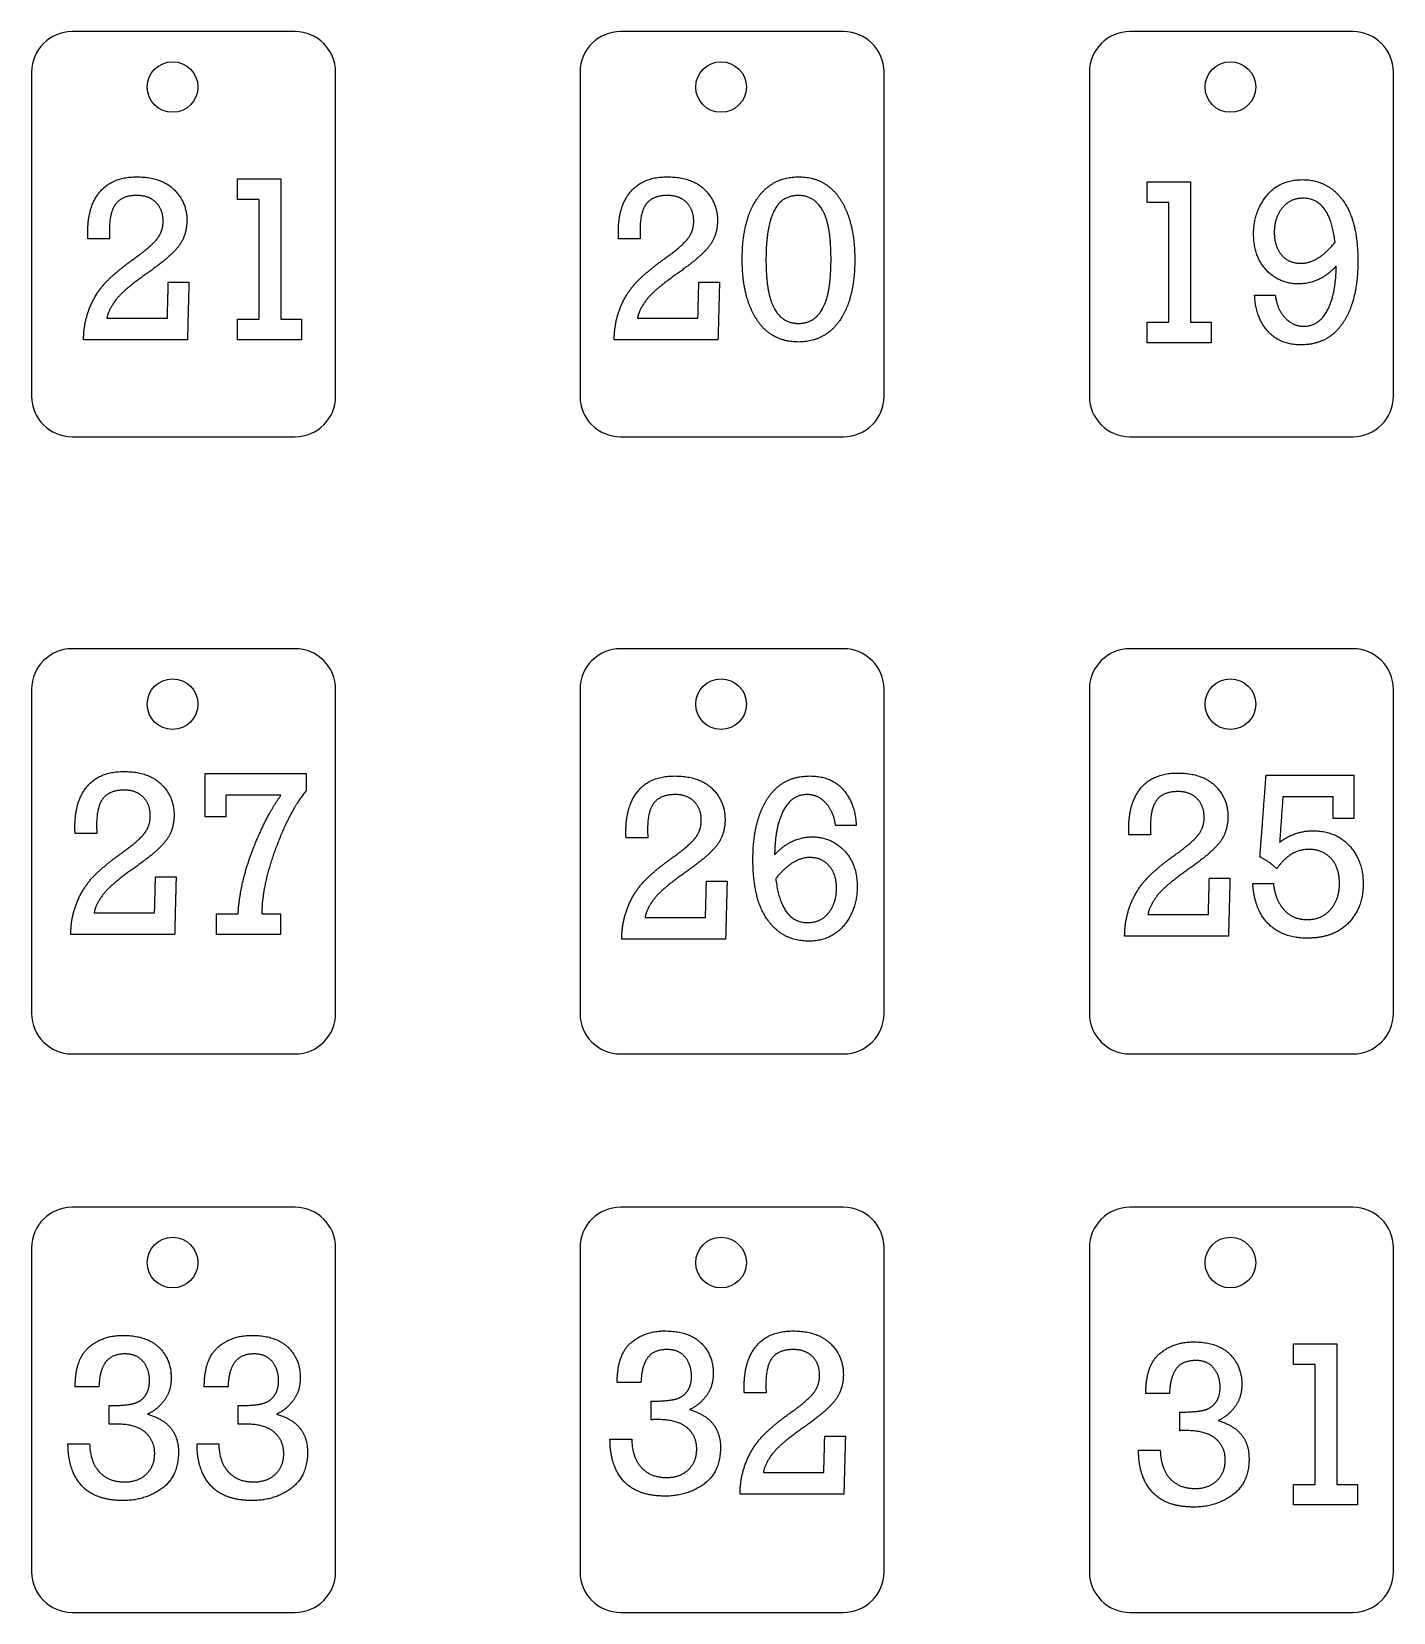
# Model space of a CAD drawing. Header units: inches. Extents: x 0 to 16, y -9.5 to 8.
# Drawn here: x 4.023 to 7.383, y -0.162 to 3.74 of the extents above; entities that cross this region are included whole.
import ezdxf

# ---------------------------------------------------------------- set-up
doc = ezdxf.new("R2010")
doc.units = ezdxf.units.IN
doc.header["$MEASUREMENT"] = 0
doc.layers.add('Default', color=18, linetype='Continuous', true_color=0x000000)

msp = doc.modelspace()

# ---------------------------------------------------------------- linework, layer by layer
at = {"layer": 'Default'}
for points in [[(4.6725, 3.7398), (4.1225, 3.7398)], [(6.0258, 3.7398), (5.4758, 3.7398)], [(7.2826, 3.7398), (6.7326, 3.7398)], [(4.0225, 3.6398), (4.0225, 2.8398)], [(4.7725, 2.8398), (4.7725, 3.6398)], [(5.3758, 3.6398), (5.3758, 2.8398)], [(6.1258, 2.8398), (6.1258, 3.6398)], [(6.6326, 3.6398), (6.6326, 2.8398)], [(7.3826, 2.8398), (7.3826, 3.6398)], [(4.1225, 2.7398), (4.6725, 2.7398)], [(5.4758, 2.7398), (6.0258, 2.7398)], [(6.7326, 2.7398), (7.2826, 2.7398)], [(4.6725, 2.2165), (4.1225, 2.2165)], [(6.0258, 2.2165), (5.4758, 2.2165)], [(7.2826, 2.2165), (6.7326, 2.2165)], [(4.0225, 2.1165), (4.0225, 1.3165)], [(4.7725, 1.3165), (4.7725, 2.1165)], [(5.3758, 2.1165), (5.3758, 1.3165)], [(6.1258, 1.3165), (6.1258, 2.1165)], [(6.6326, 2.1165), (6.6326, 1.3165)], [(7.3826, 1.3165), (7.3826, 2.1165)], [(4.1225, 1.2165), (4.6725, 1.2165)], [(5.4758, 1.2165), (6.0258, 1.2165)], [(6.7326, 1.2165), (7.2826, 1.2165)], [(4.6725, 0.838), (4.1225, 0.838)], [(6.0258, 0.838), (5.4758, 0.838)], [(7.2826, 0.838), (6.7326, 0.838)], [(4.0225, 0.738), (4.0225, -0.062)], [(4.7725, -0.062), (4.7725, 0.738)], [(5.3758, 0.738), (5.3758, -0.062)], [(6.1258, -0.062), (6.1258, 0.738)], [(6.6326, 0.738), (6.6326, -0.062)], [(7.3826, -0.062), (7.3826, 0.738)], [(4.1225, -0.162), (4.6725, -0.162)], [(5.4758, -0.162), (6.0258, -0.162)], [(6.7326, -0.162), (7.2826, -0.162)]]:
    msp.add_lwpolyline(points, dxfattribs=at)
for centre in [(4.3703, 3.6031), (5.7236, 3.6031), (6.9804, 3.6031), (4.3703, 2.0798), (5.7236, 2.0798), (6.9804, 2.0798), (4.3703, 0.7013), (5.7236, 0.7013), (6.9804, 0.7013)]:
    msp.add_circle(centre, 0.0625, dxfattribs=at)
for centre, start, end in [((4.1225, 3.6398), 90, 180), ((4.6725, 3.6398), 360, 90), ((5.4758, 3.6398), 90, 180), ((6.0258, 3.6398), 360, 90), ((6.7326, 3.6398), 90, 180), ((7.2826, 3.6398), 360, 90), ((4.1225, 2.8398), 180, 270), ((4.6725, 2.8398), 270, 0), ((5.4758, 2.8398), 180, 270), ((6.0258, 2.8398), 270, 0), ((6.7326, 2.8398), 180, 270), ((7.2826, 2.8398), 270, 0), ((4.1225, 2.1165), 90, 180), ((4.6725, 2.1165), 360, 90), ((5.4758, 2.1165), 90, 180), ((6.0258, 2.1165), 360, 90), ((6.7326, 2.1165), 90, 180), ((7.2826, 2.1165), 360, 90), ((4.1225, 1.3165), 180, 270), ((4.6725, 1.3165), 270, 0), ((5.4758, 1.3165), 180, 270), ((6.0258, 1.3165), 270, 0), ((6.7326, 1.3165), 180, 270), ((7.2826, 1.3165), 270, 0), ((4.1225, 0.738), 90, 180), ((4.6725, 0.738), 360, 90), ((5.4758, 0.738), 90, 180), ((6.0258, 0.738), 360, 90), ((6.7326, 0.738), 90, 180), ((7.2826, 0.738), 360, 90), ((4.1225, -0.062), 180, 270), ((4.6725, -0.062), 270, 0), ((5.4758, -0.062), 180, 270), ((6.0258, -0.062), 270, 0), ((6.7326, -0.062), 180, 270), ((7.2826, -0.062), 270, 0)]:
    msp.add_arc(centre, 0.1, start, end, dxfattribs=at)
for points in [[(4.1917, 3.3452), (4.2224, 3.3813), (4.2817, 3.3813)], [(4.2817, 3.3813), (4.3417, 3.3813), (4.3737, 3.3502)], [(4.5305, 3.3252), (4.5305, 3.3507), (4.5305, 3.3762)], [(4.5305, 3.3762), (4.584, 3.3762), (4.6375, 3.3762)], [(4.6375, 3.3762), (4.6375, 3.203), (4.6375, 3.0297)], [(5.5008, 3.3452), (5.5315, 3.3813), (5.5909, 3.3813)], [(5.5909, 3.3813), (5.6508, 3.3813), (5.6828, 3.3502)], [(5.8132, 3.3282), (5.8504, 3.3813), (5.9149, 3.3813)], [(5.9149, 3.3813), (5.9817, 3.3813), (6.0176, 3.3262)], [(6.7753, 3.3183), (6.7753, 3.3438), (6.7753, 3.3693)], [(6.7753, 3.3693), (6.8288, 3.3693), (6.8823, 3.3693)], [(6.8823, 3.3693), (6.8823, 3.196), (6.8823, 3.0228)], [(7.0699, 3.3348), (7.102, 3.3744), (7.158, 3.3744)], [(7.158, 3.3744), (7.2203, 3.3744), (7.2577, 3.3237)], [(4.161, 3.2452), (4.161, 3.3091), (4.1917, 3.3452)], [(4.2825, 3.3354), (4.2472, 3.3354), (4.2309, 3.3155)], [(4.3298, 3.3177), (4.3126, 3.3354), (4.2825, 3.3354)], [(4.347, 3.2719), (4.347, 3.2999), (4.3298, 3.3177)], [(4.3737, 3.3502), (4.4056, 3.3192), (4.4056, 3.2739)], [(4.584, 3.3252), (4.5572, 3.3252), (4.5305, 3.3252)], [(4.584, 3.0297), (4.584, 3.1775), (4.584, 3.3252)], [(5.4702, 3.2452), (5.4702, 3.3091), (5.5008, 3.3452)], [(5.5916, 3.3354), (5.5564, 3.3354), (5.54, 3.3155)], [(5.639, 3.3177), (5.6218, 3.3354), (5.5916, 3.3354)], [(5.6562, 3.2719), (5.6562, 3.2999), (5.639, 3.3177)], [(5.6828, 3.3502), (5.7148, 3.3192), (5.7148, 3.2739)], [(5.7759, 3.1773), (5.7759, 3.2751), (5.8132, 3.3282)], [(5.9148, 3.3354), (5.8716, 3.3354), (5.853, 3.2944)], [(5.974, 3.2993), (5.953, 3.3354), (5.9148, 3.3354)], [(6.0176, 3.3262), (6.0536, 3.2711), (6.0536, 3.1773)], [(6.8288, 3.3183), (6.802, 3.3183), (6.7753, 3.3183)], [(6.8288, 3.0228), (6.8288, 3.1706), (6.8288, 3.3183)], [(7.0377, 3.2396), (7.0377, 3.2952), (7.0699, 3.3348)], [(7.16, 3.3285), (7.1272, 3.3285), (7.1079, 3.304)], [(7.2387, 3.2201), (7.2264, 3.3285), (7.16, 3.3285)], [(7.2577, 3.3237), (7.295, 3.2729), (7.295, 3.173)], [(4.2309, 3.3155), (4.2145, 3.2956), (4.2145, 3.2501)], [(5.54, 3.3155), (5.5237, 3.2956), (5.5237, 3.2501)], [(5.853, 3.2944), (5.8345, 3.2533), (5.8345, 3.1773)], [(5.995, 3.1773), (5.995, 3.2632), (5.974, 3.2993)], [(7.1079, 3.304), (7.0887, 3.2795), (7.0887, 3.244)], [(4.1613, 3.2284), (4.161, 3.2386), (4.161, 3.2452)], [(4.2145, 3.2501), (4.2145, 3.2387), (4.2151, 3.2284)], [(4.3349, 3.232), (4.347, 3.2492), (4.347, 3.2719)], [(4.4056, 3.2739), (4.4056, 3.236), (4.3847, 3.2092)], [(5.4704, 3.2284), (5.4702, 3.2386), (5.4702, 3.2452)], [(5.5237, 3.2501), (5.5237, 3.2387), (5.5243, 3.2284)], [(5.6441, 3.232), (5.6562, 3.2492), (5.6562, 3.2719)], [(5.7148, 3.2739), (5.7148, 3.236), (5.6938, 3.2092)], [(7.0694, 3.1508), (7.0377, 3.1846), (7.0377, 3.2396)], [(7.0887, 3.244), (7.0887, 3.2116), (7.1056, 3.1898)], [(4.2151, 3.2284), (4.1882, 3.2284), (4.1613, 3.2284)], [(4.2888, 3.1891), (4.3228, 3.2148), (4.3349, 3.232)], [(4.3847, 3.2092), (4.3637, 3.1825), (4.3046, 3.1411)], [(5.5243, 3.2284), (5.4974, 3.2284), (5.4704, 3.2284)], [(5.5979, 3.1891), (5.632, 3.2148), (5.6441, 3.232)], [(5.6938, 3.2092), (5.6728, 3.1825), (5.6137, 3.1411)], [(7.1548, 3.168), (7.197, 3.168), (7.2387, 3.2201)], [(4.2068, 3.1223), (4.2335, 3.1502), (4.2888, 3.1891)], [(5.5159, 3.1223), (5.5426, 3.1502), (5.5979, 3.1891)], [(5.8117, 3.0291), (5.7759, 3.0844), (5.7759, 3.1773)], [(5.8345, 3.1773), (5.8345, 3.0926), (5.8552, 3.0561)], [(5.9743, 3.0562), (5.995, 3.0929), (5.995, 3.1773)], [(6.0536, 3.1773), (6.0536, 3.0802), (6.0165, 3.0269)], [(7.1056, 3.1898), (7.1226, 3.168), (7.1548, 3.168)], [(7.2415, 3.1611), (7.2012, 3.1171), (7.1483, 3.1171)], [(7.2201, 3.0524), (7.241, 3.0923), (7.2415, 3.1611)], [(7.295, 3.173), (7.295, 3.0778), (7.2589, 3.0223)], [(4.1655, 3.0571), (4.1802, 3.0944), (4.2068, 3.1223)], [(4.3046, 3.1411), (4.2471, 3.1007), (4.2292, 3.076)], [(5.4746, 3.0571), (5.4893, 3.0944), (5.5159, 3.1223)], [(5.6137, 3.1411), (5.5563, 3.1007), (5.5383, 3.076)], [(7.1483, 3.1171), (7.1012, 3.1171), (7.0694, 3.1508)], [(4.3575, 3.0323), (4.3586, 3.0768), (4.3598, 3.1214)], [(4.3598, 3.1214), (4.3852, 3.1214), (4.4107, 3.1214)], [(4.4107, 3.1214), (4.4088, 3.0501), (4.407, 2.9788)], [(5.6666, 3.0323), (5.6677, 3.0768), (5.6689, 3.1214)], [(5.6689, 3.1214), (5.6944, 3.1214), (5.7198, 3.1214)], [(5.7198, 3.1214), (5.718, 3.0501), (5.7161, 2.9788)], [(7.0402, 3.089), (7.0657, 3.089), (7.0912, 3.089)], [(7.0716, 3.0013), (7.042, 3.0359), (7.0402, 3.089)], [(7.0912, 3.089), (7.0954, 3.0552), (7.1148, 3.0339)], [(4.1508, 2.9788), (4.1508, 3.0198), (4.1655, 3.0571)], [(4.2292, 3.076), (4.2112, 3.0514), (4.2084, 3.0323)], [(5.46, 2.9788), (5.46, 3.0198), (5.4746, 3.0571)], [(5.5383, 3.076), (5.5204, 3.0514), (5.5175, 3.0323)], [(5.8552, 3.0561), (5.8759, 3.0195), (5.9148, 3.0195)], [(5.9148, 3.0195), (5.9536, 3.0195), (5.9743, 3.0562)], [(7.1616, 3.0126), (7.1993, 3.0126), (7.2201, 3.0524)], [(4.2084, 3.0323), (4.2829, 3.0323), (4.3575, 3.0323)], [(4.5305, 2.9788), (4.5305, 3.0042), (4.5305, 3.0297)], [(4.5305, 3.0297), (4.5572, 3.0297), (4.584, 3.0297)], [(4.6375, 3.0297), (4.6629, 3.0297), (4.6884, 3.0297)], [(4.6884, 3.0297), (4.6884, 3.0042), (4.6884, 2.9788)], [(5.5175, 3.0323), (5.592, 3.0323), (5.6666, 3.0323)], [(5.9149, 2.9737), (5.8476, 2.9737), (5.8117, 3.0291)], [(6.0165, 3.0269), (5.9794, 2.9737), (5.9149, 2.9737)], [(6.7753, 2.9718), (6.7753, 2.9973), (6.7753, 3.0228)], [(6.7753, 3.0228), (6.802, 3.0228), (6.8288, 3.0228)], [(6.8823, 3.0228), (6.9078, 3.0228), (6.9332, 3.0228)], [(6.9332, 3.0228), (6.9332, 2.9973), (6.9332, 2.9718)], [(7.1148, 3.0339), (7.1343, 3.0126), (7.1616, 3.0126)], [(7.2589, 3.0223), (7.2229, 2.9667), (7.1544, 2.9667)], [(4.407, 2.9788), (4.2789, 2.9788), (4.1508, 2.9788)], [(4.6884, 2.9788), (4.6094, 2.9788), (4.5305, 2.9788)], [(5.7161, 2.9788), (5.588, 2.9788), (5.46, 2.9788)], [(6.9332, 2.9718), (6.8543, 2.9718), (6.7753, 2.9718)], [(7.1544, 2.9667), (7.1012, 2.9667), (7.0716, 3.0013)], [(4.1601, 1.8774), (4.1908, 1.9135), (4.2501, 1.9135)], [(4.2501, 1.9135), (4.3101, 1.9135), (4.3421, 1.8825)], [(4.1294, 1.7774), (4.1294, 1.8414), (4.1601, 1.8774)], [(4.3421, 1.8825), (4.374, 1.8514), (4.374, 1.8061)], [(4.4505, 1.8014), (4.4505, 1.8549), (4.4505, 1.9084)], [(4.4505, 1.9084), (4.5753, 1.9084), (4.7001, 1.9084)], [(4.7001, 1.9084), (4.7001, 1.8872), (4.7001, 1.866)], [(5.5196, 1.8664), (5.5502, 1.9025), (5.6096, 1.9025)], [(5.6096, 1.9025), (5.6695, 1.9025), (5.7015, 1.8714)], [(5.8385, 1.847), (5.8747, 1.9025), (5.9429, 1.9025)], [(5.9429, 1.9025), (5.9964, 1.9025), (6.0258, 1.8679)], [(6.7297, 1.7737), (6.7297, 1.8377), (6.7604, 1.8738)], [(6.7604, 1.8738), (6.7911, 1.9098), (6.8504, 1.9098)], [(6.8504, 1.9098), (6.9104, 1.9098), (6.9423, 1.8788)], [(6.9423, 1.8788), (6.9743, 1.8477), (6.9743, 1.8024)], [(7.0533, 1.7024), (7.0609, 1.8036), (7.0686, 1.9048)], [(7.0686, 1.9048), (7.1769, 1.9048), (7.2851, 1.9048)], [(7.2851, 1.9048), (7.2851, 1.8513), (7.2851, 1.7977)], [(4.1993, 1.8477), (4.1829, 1.8278), (4.1829, 1.7823)], [(4.2509, 1.8677), (4.2156, 1.8677), (4.1993, 1.8477)], [(4.2982, 1.8499), (4.281, 1.8677), (4.2509, 1.8677)], [(4.3154, 1.8042), (4.3154, 1.8322), (4.2982, 1.8499)], [(4.6378, 1.8549), (4.5696, 1.8549), (4.5014, 1.8549)], [(4.5014, 1.8549), (4.5014, 1.8282), (4.5014, 1.8014)], [(4.5683, 1.7204), (4.6003, 1.8031), (4.6378, 1.8549)], [(4.7001, 1.866), (4.6609, 1.82), (4.6258, 1.7265)], [(5.4889, 1.7663), (5.4889, 1.8303), (5.5196, 1.8664)], [(5.5587, 1.8367), (5.5424, 1.8168), (5.5424, 1.7712)], [(5.6103, 1.8566), (5.5751, 1.8566), (5.5587, 1.8367)], [(5.6577, 1.8389), (5.6405, 1.8566), (5.6103, 1.8566)], [(5.6749, 1.7931), (5.6749, 1.8211), (5.6577, 1.8389)], [(5.7015, 1.8714), (5.7335, 1.8404), (5.7335, 1.7951)], [(5.8023, 1.6962), (5.8023, 1.7914), (5.8385, 1.847)], [(5.9357, 1.8566), (5.8983, 1.8566), (5.8774, 1.8169)], [(5.9826, 1.8353), (5.9633, 1.8566), (5.9357, 1.8566)], [(6.0061, 1.7802), (6.0019, 1.814), (5.9826, 1.8353)], [(6.0258, 1.8679), (6.0553, 1.8333), (6.057, 1.7802)], [(6.7996, 1.8441), (6.7832, 1.8241), (6.7832, 1.7786)], [(6.8511, 1.864), (6.8159, 1.864), (6.7996, 1.8441)], [(6.8985, 1.8462), (6.8813, 1.864), (6.8511, 1.864)], [(6.9157, 1.8005), (6.9157, 1.8285), (6.8985, 1.8462)], [(7.1098, 1.8513), (7.1059, 1.7952), (7.1019, 1.7391)], [(7.2342, 1.8513), (7.172, 1.8513), (7.1098, 1.8513)], [(7.2342, 1.7977), (7.2342, 1.8245), (7.2342, 1.8513)], [(4.3033, 1.7642), (4.3154, 1.7814), (4.3154, 1.8042)], [(4.374, 1.8061), (4.374, 1.7682), (4.3531, 1.7415)], [(4.5014, 1.8014), (4.4759, 1.8014), (4.4505, 1.8014)], [(5.7335, 1.7951), (5.7335, 1.7572), (5.7125, 1.7304)], [(5.8774, 1.8169), (5.8566, 1.7772), (5.8558, 1.7081)], [(6.9036, 1.7605), (6.9157, 1.7777), (6.9157, 1.8005)], [(6.9743, 1.8024), (6.9743, 1.7645), (6.9534, 1.7378)], [(7.2851, 1.7977), (7.2597, 1.7977), (7.2342, 1.7977)], [(4.1297, 1.7607), (4.1294, 1.7709), (4.1294, 1.7774)], [(4.1835, 1.7607), (4.1566, 1.7607), (4.1297, 1.7607)], [(4.1829, 1.7823), (4.1829, 1.7709), (4.1835, 1.7607)], [(4.2572, 1.7214), (4.2912, 1.747), (4.3033, 1.7642)], [(5.4892, 1.7496), (5.4889, 1.7598), (5.4889, 1.7663)], [(5.5424, 1.7712), (5.5424, 1.7599), (5.543, 1.7496)], [(5.6628, 1.7532), (5.6749, 1.7704), (5.6749, 1.7931)], [(6.057, 1.7802), (6.0316, 1.7802), (6.0061, 1.7802)], [(6.73, 1.757), (6.7297, 1.7672), (6.7297, 1.7737)], [(6.7838, 1.757), (6.7569, 1.757), (6.73, 1.757)], [(6.7832, 1.7786), (6.7832, 1.7672), (6.7838, 1.757)], [(6.8575, 1.7177), (6.8915, 1.7434), (6.9036, 1.7605)], [(7.1019, 1.7391), (7.1388, 1.7672), (7.1841, 1.7672)], [(7.1841, 1.7672), (7.2416, 1.7672), (7.2748, 1.7295)], [(4.1752, 1.6545), (4.2019, 1.6824), (4.2572, 1.7214)], [(4.3531, 1.7415), (4.3321, 1.7147), (4.2729, 1.6734)], [(4.532, 1.5619), (4.5363, 1.6377), (4.5683, 1.7204)], [(4.6258, 1.7265), (4.5906, 1.633), (4.5906, 1.5619)], [(5.543, 1.7496), (5.5161, 1.7496), (5.4892, 1.7496)], [(5.6166, 1.7103), (5.6507, 1.736), (5.6628, 1.7532)], [(5.7125, 1.7304), (5.6916, 1.7036), (5.6324, 1.6623)], [(5.8558, 1.7081), (5.8964, 1.7522), (5.9492, 1.7522)], [(5.9492, 1.7522), (5.9947, 1.7522), (6.0271, 1.7188)], [(6.0271, 1.7188), (6.0596, 1.6855), (6.0596, 1.6296)], [(6.7755, 1.6508), (6.8021, 1.6787), (6.8575, 1.7177)], [(6.9534, 1.7378), (6.9324, 1.711), (6.8732, 1.6697)], [(7.1751, 1.7213), (7.1276, 1.7213), (7.0948, 1.6735)], [(7.2282, 1.6996), (7.2068, 1.7213), (7.1751, 1.7213)], [(7.2748, 1.7295), (7.3081, 1.6918), (7.3081, 1.6361)], [(5.5347, 1.6435), (5.5613, 1.6714), (5.6166, 1.7103)], [(5.8397, 1.5456), (5.8023, 1.5963), (5.8023, 1.6962)], [(5.9427, 1.7012), (5.9003, 1.7012), (5.8586, 1.6491)], [(5.9908, 1.6803), (5.973, 1.7012), (5.9427, 1.7012)], [(6.0086, 1.6253), (6.0086, 1.6594), (5.9908, 1.6803)], [(7.0948, 1.6735), (7.0765, 1.6915), (7.0533, 1.7024)], [(7.2495, 1.6366), (7.2495, 1.6778), (7.2282, 1.6996)], [(4.1339, 1.5893), (4.1486, 1.6266), (4.1752, 1.6545)], [(4.2729, 1.6734), (4.2155, 1.6329), (4.1976, 1.6083)], [(4.3259, 1.5645), (4.327, 1.6091), (4.3282, 1.6537)], [(4.3282, 1.6537), (4.3536, 1.6537), (4.3791, 1.6537)], [(4.3791, 1.6537), (4.3772, 1.5823), (4.3754, 1.511)], [(5.4934, 1.5782), (5.508, 1.6155), (5.5347, 1.6435)], [(5.6324, 1.6623), (5.575, 1.6219), (5.557, 1.5972)], [(5.6853, 1.5534), (5.6865, 1.598), (5.6876, 1.6426)], [(5.6876, 1.6426), (5.7131, 1.6426), (5.7386, 1.6426)], [(5.7386, 1.6426), (5.7367, 1.5713), (5.7348, 1.4999)], [(5.8586, 1.6491), (5.8714, 1.5407), (5.9373, 1.5407)], [(6.7342, 1.5856), (6.7489, 1.6229), (6.7755, 1.6508)], [(6.8732, 1.6697), (6.8158, 1.6292), (6.7979, 1.6046)], [(6.9261, 1.5608), (6.9273, 1.6054), (6.9285, 1.65)], [(6.9285, 1.65), (6.9539, 1.65), (6.9794, 1.65)], [(6.9794, 1.65), (6.9775, 1.5786), (6.9757, 1.5073)], [(4.1976, 1.6083), (4.1796, 1.5836), (4.1768, 1.5645)], [(5.9898, 1.5656), (6.0086, 1.5906), (6.0086, 1.6253)], [(6.0596, 1.6296), (6.0596, 1.574), (6.0274, 1.5344)], [(6.7979, 1.6046), (6.7799, 1.5799), (6.7771, 1.5608)], [(7.0355, 1.6372), (7.0609, 1.6372), (7.0864, 1.6372)], [(7.0749, 1.5367), (7.0398, 1.5712), (7.0355, 1.6372)], [(7.0864, 1.6372), (7.091, 1.5964), (7.1127, 1.5723)], [(7.2277, 1.5728), (7.2495, 1.5976), (7.2495, 1.6366)], [(7.3081, 1.6361), (7.3081, 1.5773), (7.2719, 1.5397)], [(4.1192, 1.511), (4.1192, 1.552), (4.1339, 1.5893)], [(4.1768, 1.5645), (4.2513, 1.5645), (4.3259, 1.5645)], [(4.4785, 1.511), (4.4785, 1.5365), (4.4785, 1.5619)], [(4.4785, 1.5619), (4.5052, 1.5619), (4.532, 1.5619)], [(4.5906, 1.5619), (4.6135, 1.5619), (4.6364, 1.5619)], [(4.6364, 1.5619), (4.6364, 1.5365), (4.6364, 1.511)], [(5.4787, 1.4999), (5.4787, 1.5409), (5.4934, 1.5782)], [(5.557, 1.5972), (5.5391, 1.5726), (5.5362, 1.5534)], [(5.9373, 1.5407), (5.971, 1.5407), (5.9898, 1.5656)], [(6.7195, 1.5073), (6.7195, 1.5483), (6.7342, 1.5856)], [(6.7771, 1.5608), (6.8516, 1.5608), (6.9261, 1.5608)], [(7.1127, 1.5723), (7.1343, 1.5481), (7.1699, 1.5481)], [(7.1699, 1.5481), (7.2058, 1.5481), (7.2277, 1.5728)], [(5.5362, 1.5534), (5.6108, 1.5534), (5.6853, 1.5534)], [(5.9395, 1.4948), (5.8772, 1.4948), (5.8397, 1.5456)], [(6.0274, 1.5344), (5.9953, 1.4948), (5.9395, 1.4948)], [(7.1706, 1.5022), (7.1101, 1.5022), (7.0749, 1.5367)], [(7.2719, 1.5397), (7.2357, 1.5022), (7.1706, 1.5022)], [(4.3754, 1.511), (4.2473, 1.511), (4.1192, 1.511)], [(4.6364, 1.511), (4.5575, 1.511), (4.4785, 1.511)], [(5.7348, 1.4999), (5.6068, 1.4999), (5.4787, 1.4999)], [(6.9757, 1.5073), (6.8476, 1.5073), (6.7195, 1.5073)], [(4.1638, 0.4926), (4.1977, 0.5217), (4.2468, 0.5217)], [(4.2468, 0.5217), (4.3064, 0.5217), (4.3367, 0.4923)], [(4.4823, 0.4926), (4.5161, 0.5217), (4.5652, 0.5217)], [(4.5652, 0.5217), (4.6249, 0.5217), (4.6552, 0.4923)], [(5.5012, 0.5035), (5.5351, 0.5327), (5.5842, 0.5327)], [(5.5842, 0.5327), (5.6438, 0.5327), (5.6741, 0.5032)], [(5.8115, 0.4966), (5.8421, 0.5327), (5.9015, 0.5327)], [(5.9015, 0.5327), (5.9614, 0.5327), (5.9934, 0.5016)], [(4.13, 0.3944), (4.13, 0.4634), (4.1638, 0.4926)], [(4.2531, 0.4759), (4.2202, 0.4759), (4.2051, 0.4554)], [(4.2982, 0.4564), (4.283, 0.4759), (4.2531, 0.4759)], [(4.3367, 0.4923), (4.3669, 0.4629), (4.3669, 0.4172)], [(4.4485, 0.3944), (4.4485, 0.4634), (4.4823, 0.4926)], [(4.5716, 0.4759), (4.5386, 0.4759), (4.5236, 0.4554)], [(4.6167, 0.4564), (4.6015, 0.4759), (4.5716, 0.4759)], [(4.6552, 0.4923), (4.6854, 0.4629), (4.6854, 0.4172)], [(5.4674, 0.4053), (5.4674, 0.4743), (5.5012, 0.5035)], [(5.5905, 0.4868), (5.5576, 0.4868), (5.5425, 0.4664)], [(5.6356, 0.4674), (5.6204, 0.4868), (5.5905, 0.4868)], [(5.6741, 0.5032), (5.7044, 0.4738), (5.7044, 0.4281)], [(5.7808, 0.3965), (5.7808, 0.4605), (5.8115, 0.4966)], [(5.9022, 0.4868), (5.867, 0.4868), (5.8506, 0.4669)], [(5.9496, 0.4691), (5.9324, 0.4868), (5.9022, 0.4868)], [(5.9668, 0.4233), (5.9668, 0.4513), (5.9496, 0.4691)], [(5.9934, 0.5016), (6.0254, 0.4706), (6.0254, 0.4253)], [(6.7716, 0.3782), (6.7716, 0.4472), (6.8055, 0.4764)], [(6.8055, 0.4764), (6.8393, 0.5056), (6.8884, 0.5056)], [(6.8884, 0.5056), (6.9481, 0.5056), (6.9783, 0.4762)], [(6.9783, 0.4762), (7.0086, 0.4467), (7.0086, 0.401)], [(7.136, 0.4496), (7.136, 0.475), (7.136, 0.5005)], [(7.136, 0.5005), (7.1895, 0.5005), (7.243, 0.5005)], [(7.243, 0.5005), (7.243, 0.3273), (7.243, 0.154)], [(4.2051, 0.4554), (4.19, 0.435), (4.1886, 0.3944)], [(4.3134, 0.41), (4.3134, 0.437), (4.2982, 0.4564)], [(4.5236, 0.4554), (4.5085, 0.435), (4.5071, 0.3944)], [(4.6319, 0.41), (4.6319, 0.437), (4.6167, 0.4564)], [(5.5425, 0.4664), (5.5274, 0.4459), (5.526, 0.4053)], [(5.6508, 0.4209), (5.6508, 0.4479), (5.6356, 0.4674)], [(5.8506, 0.4669), (5.8343, 0.447), (5.8343, 0.4014)], [(6.8467, 0.4393), (6.8316, 0.4188), (6.8302, 0.3782)], [(6.8948, 0.4597), (6.8618, 0.4597), (6.8467, 0.4393)], [(6.9398, 0.4403), (6.9246, 0.4597), (6.8948, 0.4597)], [(6.9551, 0.3939), (6.9551, 0.4208), (6.9398, 0.4403)], [(7.1895, 0.4496), (7.1627, 0.4496), (7.136, 0.4496)], [(7.1895, 0.154), (7.1895, 0.3018), (7.1895, 0.4496)], [(4.1886, 0.3944), (4.1593, 0.3944), (4.13, 0.3944)], [(4.303, 0.373), (4.3134, 0.3877), (4.3134, 0.41)], [(4.3669, 0.4172), (4.3669, 0.3834), (4.349, 0.3603)], [(4.5071, 0.3944), (4.4778, 0.3944), (4.4485, 0.3944)], [(4.6215, 0.373), (4.6319, 0.3877), (4.6319, 0.41)], [(4.6854, 0.4172), (4.6854, 0.3834), (4.6674, 0.3603)], [(5.526, 0.4053), (5.4967, 0.4053), (5.4674, 0.4053)], [(5.6404, 0.384), (5.6508, 0.3986), (5.6508, 0.4209)], [(5.7044, 0.4281), (5.7044, 0.3944), (5.6864, 0.3712)], [(5.7811, 0.3798), (5.7808, 0.39), (5.7808, 0.3965)], [(5.8343, 0.4014), (5.8343, 0.3901), (5.8349, 0.3798)], [(5.9547, 0.3834), (5.9668, 0.4006), (5.9668, 0.4233)], [(6.0254, 0.4253), (6.0254, 0.3874), (6.0044, 0.3606)], [(6.9447, 0.3569), (6.9551, 0.3715), (6.9551, 0.3939)], [(7.0086, 0.401), (7.0086, 0.3673), (6.9906, 0.3442)], [(4.2141, 0.3485), (4.2552, 0.3485), (4.2739, 0.3534)], [(4.2739, 0.3534), (4.2926, 0.3584), (4.303, 0.373)], [(4.349, 0.3603), (4.331, 0.3371), (4.3084, 0.3274)], [(4.5325, 0.3485), (4.5736, 0.3485), (4.5924, 0.3534)], [(4.5924, 0.3534), (4.6111, 0.3584), (4.6215, 0.373)], [(4.6674, 0.3603), (4.6495, 0.3371), (4.6269, 0.3274)], [(5.5515, 0.3594), (5.5926, 0.3594), (5.6113, 0.3644)], [(5.5515, 0.3136), (5.5515, 0.3365), (5.5515, 0.3594)], [(5.6113, 0.3644), (5.63, 0.3693), (5.6404, 0.384)], [(5.6864, 0.3712), (5.6684, 0.3481), (5.6458, 0.3384)], [(5.8349, 0.3798), (5.808, 0.3798), (5.7811, 0.3798)], [(5.9085, 0.3405), (5.9426, 0.3662), (5.9547, 0.3834)], [(6.0044, 0.3606), (5.9835, 0.3338), (5.9243, 0.2925)], [(6.8302, 0.3782), (6.8009, 0.3782), (6.7716, 0.3782)], [(6.9155, 0.3373), (6.9342, 0.3422), (6.9447, 0.3569)], [(4.2141, 0.3026), (4.2141, 0.3256), (4.2141, 0.3485)], [(4.3084, 0.3274), (4.3848, 0.3057), (4.3848, 0.2336)], [(4.5325, 0.3026), (4.5325, 0.3256), (4.5325, 0.3485)], [(4.6269, 0.3274), (4.7033, 0.3057), (4.7033, 0.2336)], [(5.5669, 0.3139), (5.5603, 0.3139), (5.5515, 0.3136)], [(5.6405, 0.2934), (5.6174, 0.3139), (5.5669, 0.3139)], [(5.6458, 0.3384), (5.7222, 0.3166), (5.7222, 0.2445)], [(5.8266, 0.2736), (5.8532, 0.3016), (5.9085, 0.3405)], [(6.8557, 0.3324), (6.8968, 0.3324), (6.9155, 0.3373)], [(6.8557, 0.2865), (6.8557, 0.3094), (6.8557, 0.3324)], [(6.9906, 0.3442), (6.9726, 0.321), (6.95, 0.3113)], [(4.2295, 0.3029), (4.2229, 0.3029), (4.2141, 0.3026)], [(4.3031, 0.2824), (4.28, 0.3029), (4.2295, 0.3029)], [(4.3262, 0.2301), (4.3262, 0.2619), (4.3031, 0.2824)], [(4.548, 0.3029), (4.5413, 0.3029), (4.5325, 0.3026)], [(4.6216, 0.2824), (4.5985, 0.3029), (4.548, 0.3029)], [(4.6447, 0.2301), (4.6447, 0.2619), (4.6216, 0.2824)], [(5.6636, 0.2411), (5.6636, 0.2729), (5.6405, 0.2934)], [(5.7853, 0.2084), (5.7999, 0.2457), (5.8266, 0.2736)], [(5.9243, 0.2925), (5.8669, 0.2521), (5.8489, 0.2274)], [(6.8711, 0.2868), (6.8645, 0.2868), (6.8557, 0.2865)], [(6.9447, 0.2663), (6.9216, 0.2868), (6.8711, 0.2868)], [(6.95, 0.3113), (7.0264, 0.2895), (7.0264, 0.2175)], [(4.1456, 0.1513), (4.1122, 0.1886), (4.1122, 0.2542)], [(4.1122, 0.2542), (4.1389, 0.2542), (4.1657, 0.2542)], [(4.1657, 0.2542), (4.1671, 0.2084), (4.1901, 0.1842)], [(4.4641, 0.1513), (4.4306, 0.1886), (4.4306, 0.2542)], [(4.4306, 0.2542), (4.4574, 0.2542), (4.4841, 0.2542)], [(4.4841, 0.2542), (4.4855, 0.2084), (4.5086, 0.1842)], [(5.4831, 0.1623), (5.4496, 0.1995), (5.4496, 0.2652)], [(5.4496, 0.2652), (5.4763, 0.2652), (5.5031, 0.2652)], [(5.5031, 0.2652), (5.5045, 0.2193), (5.5275, 0.1951)], [(5.6436, 0.1908), (5.6636, 0.2107), (5.6636, 0.2411)], [(5.7222, 0.2445), (5.7222, 0.1847), (5.6816, 0.1549)], [(5.9772, 0.1836), (5.9784, 0.2282), (5.9795, 0.2728)], [(5.9795, 0.2728), (6.005, 0.2728), (6.0305, 0.2728)], [(6.0305, 0.2728), (6.0286, 0.2015), (6.0267, 0.1301)], [(6.7873, 0.1352), (6.7538, 0.1724), (6.7538, 0.2381)], [(6.7538, 0.2381), (6.7805, 0.2381), (6.8073, 0.2381)], [(6.8073, 0.2381), (6.8087, 0.1922), (6.8317, 0.168)], [(6.9678, 0.214), (6.9678, 0.2458), (6.9447, 0.2663)], [(4.3062, 0.1799), (4.3262, 0.1998), (4.3262, 0.2301)], [(4.3848, 0.2336), (4.3848, 0.1737), (4.3442, 0.1439)], [(4.6247, 0.1799), (4.6447, 0.1998), (4.6447, 0.2301)], [(4.7033, 0.2336), (4.7033, 0.1737), (4.6627, 0.1439)], [(5.5275, 0.1951), (5.5505, 0.1709), (5.5888, 0.1709)], [(5.7706, 0.1301), (5.7706, 0.1711), (5.7853, 0.2084)], [(5.8489, 0.2274), (5.831, 0.2027), (5.8281, 0.1836)], [(6.9478, 0.1637), (6.9678, 0.1836), (6.9678, 0.214)], [(7.0264, 0.2175), (7.0264, 0.1576), (6.9858, 0.1278)], [(4.1901, 0.1842), (4.2131, 0.16), (4.2514, 0.16)], [(4.2514, 0.16), (4.2863, 0.16), (4.3062, 0.1799)], [(4.5086, 0.1842), (4.5316, 0.16), (4.5699, 0.16)], [(4.5699, 0.16), (4.6047, 0.16), (4.6247, 0.1799)], [(5.5863, 0.125), (5.5165, 0.125), (5.4831, 0.1623)], [(5.5888, 0.1709), (5.6237, 0.1709), (5.6436, 0.1908)], [(5.8281, 0.1836), (5.9027, 0.1836), (5.9772, 0.1836)], [(6.8317, 0.168), (6.8547, 0.1438), (6.893, 0.1438)], [(6.893, 0.1438), (6.9279, 0.1438), (6.9478, 0.1637)], [(4.2489, 0.1141), (4.1791, 0.1141), (4.1456, 0.1513)], [(4.3442, 0.1439), (4.3036, 0.1141), (4.2489, 0.1141)], [(4.5674, 0.1141), (4.4976, 0.1141), (4.4641, 0.1513)], [(4.6627, 0.1439), (4.6221, 0.1141), (4.5674, 0.1141)], [(5.6816, 0.1549), (5.641, 0.125), (5.5863, 0.125)], [(6.0267, 0.1301), (5.8987, 0.1301), (5.7706, 0.1301)], [(6.8905, 0.098), (6.8207, 0.098), (6.7873, 0.1352)], [(6.9858, 0.1278), (6.9452, 0.098), (6.8905, 0.098)], [(7.136, 0.1031), (7.136, 0.1285), (7.136, 0.154)], [(7.136, 0.154), (7.1627, 0.154), (7.1895, 0.154)], [(7.243, 0.154), (7.2684, 0.154), (7.2939, 0.154)], [(7.2939, 0.154), (7.2939, 0.1285), (7.2939, 0.1031)], [(7.2939, 0.1031), (7.2149, 0.1031), (7.136, 0.1031)]]:
    msp.add_open_spline(points, degree=2, dxfattribs=at)

doc.saveas('drawing.dxf')
